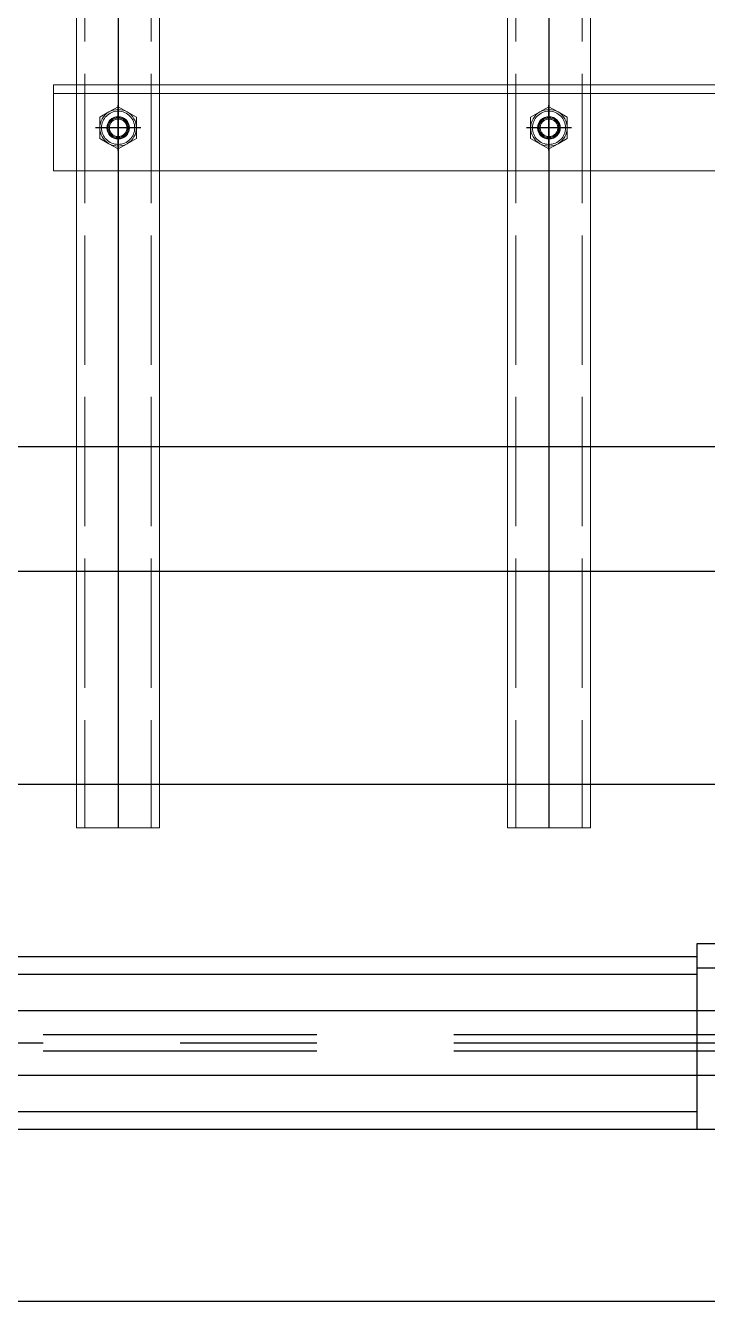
# Model space of a CAD drawing. Header units: centimetres. Extents: x 470464 to 524273, y 49611 to 59074.
# Drawn here: x 490392.8 to 490424.5, y 55138.1 to 55197.3 of the extents above; entities that cross this region are included whole.
import ezdxf

# ---------------------------------------------------------------- set-up
doc = ezdxf.new("R2010")
doc.units = ezdxf.units.CM
doc.header["$MEASUREMENT"] = 0
for name, pattern in [('ACAD_ISO02W100', [15, 12, -3]), ('CENTER', [50.8, 31.75, -6.35, 6.35, -6.35]), ('DASHED', [19.05, 12.7, -6.35])]:
    doc.linetypes.add(name, pattern=pattern)
doc.layers.add('AAA_GÖRÜNMEZ', color=6, linetype='ACAD_ISO02W100', lineweight=9)
doc.layers.add('AAA_LEVHA', color=255, linetype='Continuous', lineweight=20)
doc.layers.add('EKSEN', color=2, linetype='CENTER')
doc.layers.add('vinç', color=7, linetype='Continuous')

# ---------------------------------------------------------------- blocks, each defined once
blk = doc.blocks.new('DTJYJYTJRKILTULUTOTUŞ')
at = {"color": 30, "ltscale": 0.4, "true_color": 0xf26722, "elevation": 0}
blk.add_lwpolyline([(34748.23, 40110.94), (34748.23, 34810.94), (34690.23, 34810.94), (34690.23, 40110.94)], close=True, dxfattribs=at)
blk = doc.blocks.new('fgkjgkhghjkhklghjkgfgg')
at = {"color": 2}
for p, q in [((3196.3, -78226.82), (3196.3, -84571.82)), ((3436.3, -78226.82), (3436.3, -84571.82)), ((3301.3, -78326.82), (3301.3, -84471.82)), ((3331.3, -78326.82), (3331.3, -84471.82))]:
    blk.add_line(p, q, dxfattribs=at)
at = {"color": 2, "linetype": 'DASHED', "ltscale": 10}
for p, q in [((3312.55, -78226.82), (3312.55, -84571.82)), ((3320.05, -78226.82), (3320.05, -84571.82))]:
    blk.add_line(p, q, dxfattribs=at)
at = {"color": 2, "linetype": 'CENTER', "ltscale": 10}
blk.add_line((3316.3, -78226.82), (3316.3, -84571.82), dxfattribs=at)
blk = doc.blocks.new('UHKJKLJLJLK')
at = {"color": 2, "linetype": 'Continuous', "lineweight": 25}
for p, q in [((-41375.99, 51009.36), (-41375.99, 51399.36)), ((-41300.99, 51009.36), (-41300.99, 51399.36)), ((-41289.99, 51399.36), (-41289.99, 51009.36)), ((-41300.99, 51009.36), (-41375.99, 51009.36)), ((-41375.99, 50454.36), (-41375.99, 51009.36)), ((-41367.99, 51009.36), (-41367.99, 50454.36)), ((-41303.99, 50551.36), (-41303.99, 51009.36)), ((-41289.99, 51009.36), (-41300.99, 51009.36)), ((-41295.99, 51009.36), (-41295.99, 50551.36))]:
    blk.add_line(p, q, dxfattribs=at)
blk = doc.blocks.new('1...5')
at = {"layer": 'AAA_GÖRÜNMEZ', "color": 252, "ltscale": 7}
for radius in [7.7, 5, 4.59, 4.08]:
    blk.add_circle((60456.05, 49814.31), radius, dxfattribs=at)
blk.add_arc((60456.05, 49814.31), 4.1, 170, 80, dxfattribs=at)
at = {"layer": 'AAA_LEVHA', "color": 252}
for p, q in [((60448.69, 49818.56), (60446.23, 49814.31)), ((60451.14, 49822.81), (60448.69, 49818.56)), ((60456.05, 49822.81), (60451.14, 49822.81)), ((60460.95, 49822.81), (60456.05, 49822.81)), ((60463.41, 49818.56), (60460.95, 49822.81)), ((60465.86, 49814.31), (60463.41, 49818.56)), ((60446.23, 49814.31), (60448.69, 49810.06)), ((60463.41, 49810.06), (60465.86, 49814.31)), ((60448.69, 49810.06), (60451.14, 49805.81)), ((60451.14, 49805.81), (60456.05, 49805.81)), ((60456.05, 49805.81), (60460.95, 49805.81)), ((60460.95, 49805.81), (60463.41, 49810.06))]:
    blk.add_line(p, q, dxfattribs=at)
for start, end in [(150, 210), (90, 150), (30, 90), (330, 30), (210, 270), (270, 330)]:
    blk.add_arc((60456.05, 49814.31), 8.5, start, end, dxfattribs=at)
blk = doc.blocks.new('jtkjdkyufkkgfgyfjglo976')
at = {"color": 2, "lineweight": 20}
blk.add_line((34398.73, 23800.73), (34398.73, 24290.73), dxfattribs=at)
blk.add_lwpolyline([(34434.73, 24290.73), (34434.73, 23800.73), (34394.73, 23800.73), (34394.73, 24290.73)], dxfattribs=at)
for centre in [(34414.73, 24030.7), (34414.73, 23830.7)]:
    blk.add_circle(centre, 5.25, dxfattribs=at)
at = {"layer": 'AAA_GÖRÜNMEZ', "color": 2, "ltscale": 5}
for p, q in [((28239.73, 24046.11), (34739.73, 24046.11)), ((28239.73, 24015.3), (34739.73, 24015.3)), ((28239.73, 23846.11), (34739.73, 23846.11)), ((28239.73, 23815.3), (34739.73, 23815.3))]:
    blk.add_line(p, q, dxfattribs=at)
at = {"layer": 'AAA_LEVHA', "color": 2}
for points in [[(28239.73, 24049.96), (34739.73, 24049.96), (34739.73, 24011.44), (28239.73, 24011.44)], [(28239.73, 23849.96), (34739.73, 23849.96), (34739.73, 23811.44), (28239.73, 23811.44)]]:
    blk.add_lwpolyline(points, dxfattribs=at)
at = {"layer": 'EKSEN', "color": 2, "linetype": 'CENTER'}
for p, q in [((34414.73, 24041.2), (34414.73, 24020.2)), ((34425.23, 24030.7), (34404.23, 24030.7)), ((34414.73, 23841.2), (34414.73, 23820.2)), ((34425.23, 23830.7), (34404.23, 23830.7))]:
    blk.add_line(p, q, dxfattribs=at)
at = {"layer": 'EKSEN', "color": 2, "linetype": 'CENTER', "ltscale": 20}
for p, q in [((28239.73, 24030.7), (34739.73, 24030.7)), ((28239.73, 23830.7), (34739.73, 23830.7))]:
    blk.add_line(p, q, dxfattribs=at)
at = {"color": 2, "lineweight": 20, "xscale": -1, "rotation": 180}
for p in [(-26041.31, 73845.02), (-26041.31, 73645.02)]:
    blk.add_blockref('1...5', p, dxfattribs=at)
blk = doc.blocks.new('ytrrytyıyrttrtrdffcfrfrrdftgyu')
at = {"color": 1, "xscale": -0.1, "yscale": 0.1, "zscale": 0.1}
blk.add_blockref('UHKJKLJLJLK', (390567.831, 71308.508), dxfattribs=at)
at = {"xscale": 0.1, "yscale": 0.1, "zscale": 0.1}
blk.add_blockref('jtkjdkyufkkgfgyfjglo976', (391217.457, 73999.516), dxfattribs=at)
blk = doc.blocks.new('KLJLKHŞKLJKŞJHIUHYGFRTDTRFJKLK')
at = {"color": 2, "xscale": 0.1, "yscale": 0.1, "zscale": 0.1}
blk.add_blockref('fgkjgkhghjkhklghjkgfgg', (394364.301, 83891.396), dxfattribs=at)
at = {"xscale": 0.1, "yscale": 0.1, "zscale": 0.1}
blk.add_blockref('DTJYJYTJRKILTULUTOTUŞ', (391199.207, 72005.37), dxfattribs=at)
at = {"layer": 'vinç', "color": 2}
blk.add_blockref('ytrrytyıyrttrtrdffcfrfrrdftgyu', (-5.5, -666), dxfattribs=at)

msp = doc.modelspace()

# ---------------------------------------------------------------- block references
at = {"layer": 'vinç', "color": 2, "rotation": 270}
msp.add_blockref('KLJLKHŞKLJKŞJHIUHYGFRTDTRFJKLK', (414680.531, 449845.993), dxfattribs=at)

doc.saveas('drawing.dxf')
